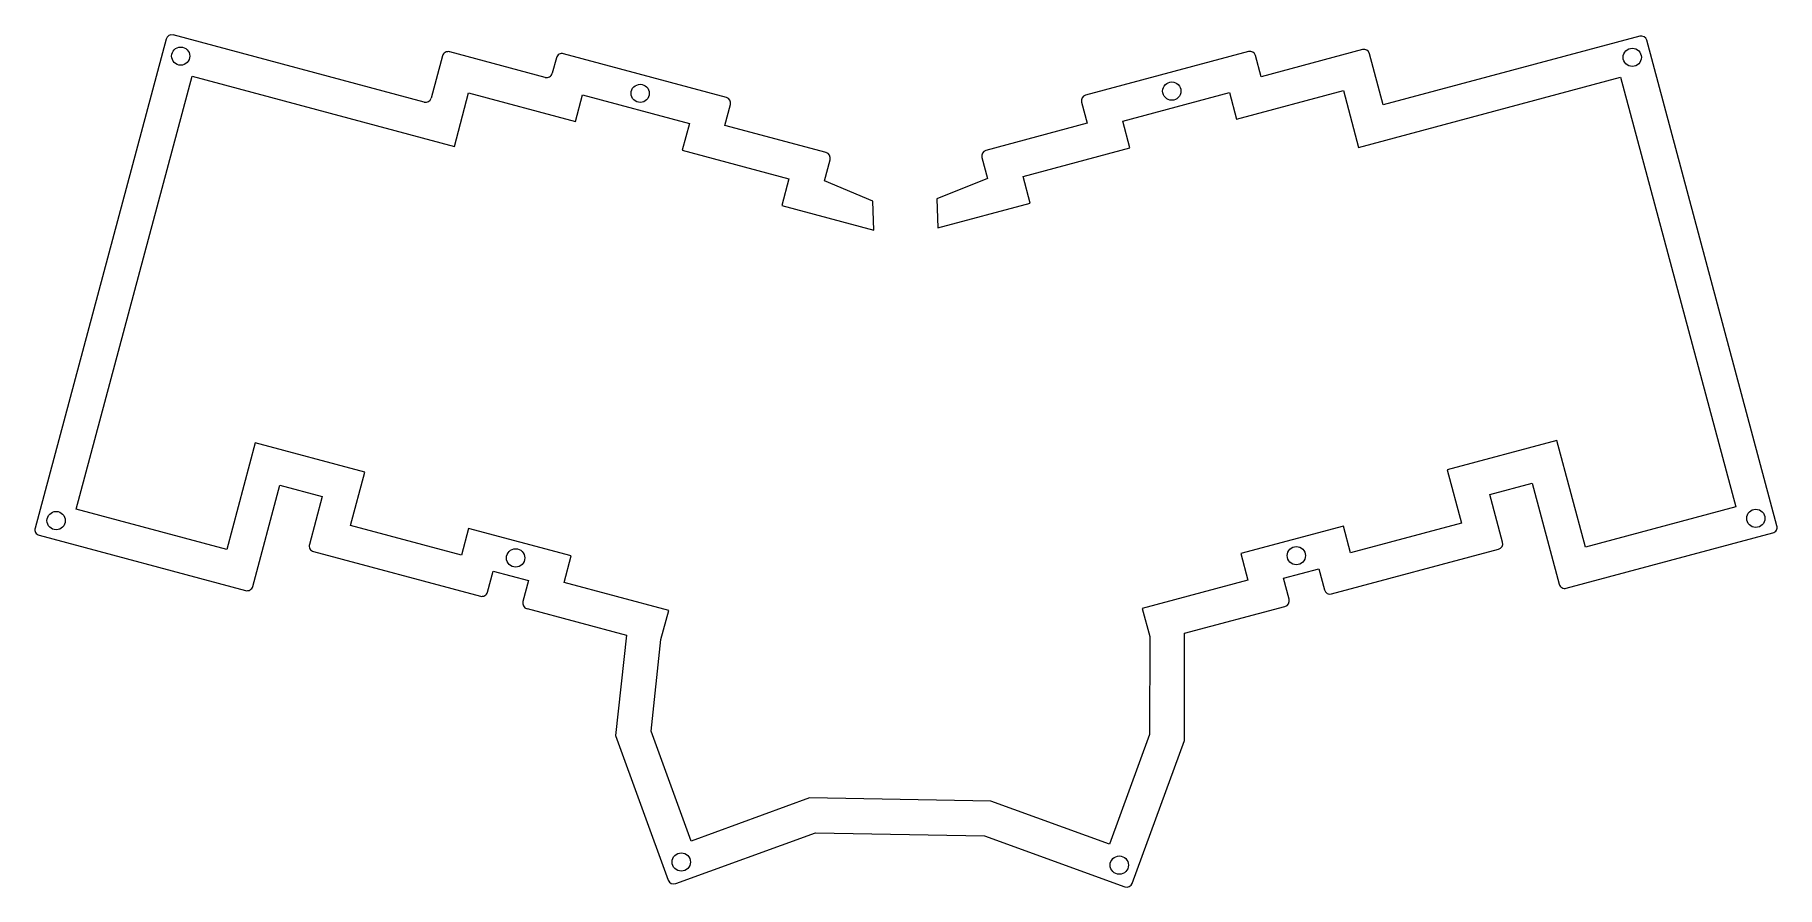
# Model space of a CAD drawing. Header units: millimetres. Extents: x -2 to 298, y 153 to 300.
import ezdxf

# ---------------------------------------------------------------- set-up
doc = ezdxf.new("R2010")
doc.units = ezdxf.units.MM

msp = doc.modelspace()

# ---------------------------------------------------------------- linework, layer by layer
at = {"color": 7, "linetype": 'Continuous', "lineweight": 15}
for p, q in [((20.53, 298.81), (-2.07, 214.48)), ((64.99, 287.93), (21.75, 299.52)), ((274.48, 299.31), (230.28, 287.47)), ((298.14, 214.88), (275.7, 298.61)), ((68.16, 295.91), (66.21, 288.64)), ((85.86, 292.2), (69.39, 296.61)), ((87.8, 295.58), (87.08, 292.91)), ((117.08, 288.76), (89.02, 296.28)), ((207.05, 296.68), (178.99, 289.16)), ((209.25, 292.33), (208.28, 295.97)), ((226.69, 297), (209.25, 292.33)), ((230.28, 287.47), (227.91, 296.3)), ((5.02, 217.76), (25.03, 292.43)), ((25.03, 292.43), (70.2, 280.32)), ((226.03, 280.12), (271.2, 292.22)), ((271.2, 292.22), (291.05, 218.15)), ((70.2, 280.32), (72.66, 289.52)), ((72.66, 289.52), (91.06, 284.59)), ((91.06, 284.59), (92.3, 289.19)), ((92.3, 289.19), (110.7, 284.26)), ((185.38, 284.66), (203.78, 289.59)), ((203.78, 289.59), (205.01, 284.99)), ((205.01, 284.99), (223.41, 289.92)), ((223.41, 289.92), (226.03, 280.12)), ((116.81, 283.91), (117.79, 287.54)), ((178.29, 287.93), (179.26, 284.3)), ((110.7, 284.26), (109.46, 279.66)), ((134.25, 279.23), (116.81, 283.91)), ((179.26, 284.3), (161.82, 279.63)), ((186.61, 280.05), (185.38, 284.66)), ((109.46, 279.66), (127.86, 274.73)), ((168.21, 275.12), (186.61, 280.05)), ((133.98, 274.38), (134.95, 278.01)), ((161.12, 278.4), (162.09, 274.77)), ((127.86, 274.73), (126.63, 270.13)), ((142.34, 270.87), (133.98, 274.38)), ((162.09, 274.77), (153.37, 271.26)), ((169.44, 270.52), (168.21, 275.12)), ((142.52, 265.87), (142.34, 270.87)), ((153.37, 271.26), (153.55, 266.27)), ((153.55, 266.27), (169.44, 270.52)), ((126.63, 270.13), (142.52, 265.87)), ((35.89, 229.21), (30.96, 210.81)), ((54.77, 224.15), (35.89, 229.21)), ((260.19, 229.6), (241.3, 224.54)), ((265.12, 211.2), (260.19, 229.6)), ((52.31, 214.95), (54.77, 224.15)), ((241.3, 224.54), (243.77, 215.34)), ((248.65, 220.3), (255.94, 222.26)), ((255.94, 222.26), (260.61, 204.82)), ((35.46, 204.43), (40.13, 221.86)), ((40.13, 221.86), (47.42, 219.91)), ((47.42, 219.91), (45.22, 211.67)), ((250.86, 212.07), (248.65, 220.3)), ((30.96, 210.81), (5.02, 217.76)), ((291.05, 218.15), (265.12, 211.2)), ((-1.36, 213.26), (34.23, 203.72)), ((71.41, 209.83), (52.31, 214.95)), ((72.64, 214.43), (71.41, 209.83)), ((90.34, 209.69), (72.64, 214.43)), ((223.43, 214.83), (205.73, 210.08)), ((224.66, 210.23), (223.43, 214.83)), ((243.77, 215.34), (224.66, 210.23)), ((261.84, 204.11), (297.43, 213.65)), ((45.92, 210.45), (74.68, 202.74)), ((221.39, 203.14), (250.15, 210.84)), ((89.11, 205.09), (90.34, 209.69)), ((205.73, 210.08), (206.97, 205.48)), ((213.08, 205.84), (219.19, 207.48)), ((219.19, 207.48), (220.16, 203.84)), ((75.91, 203.45), (76.88, 207.08)), ((76.88, 207.08), (82.99, 205.45)), ((82.99, 205.45), (82.02, 201.81)), ((107.15, 200.26), (89.11, 205.09)), ((206.97, 205.48), (188.74, 200.6)), ((214.06, 202.21), (213.08, 205.84)), ((82.72, 200.59), (99.86, 196)), ((105.81, 195.27), (107.15, 200.26)), ((188.74, 200.6), (190.04, 195.77)), ((196.04, 196.34), (213.35, 200.98)), ((99.86, 196), (97.98, 178.71)), ((104.1, 179.45), (105.81, 195.27)), ((190.04, 195.77), (190.01, 178.9)), ((196.01, 177.84), (196.04, 196.34)), ((97.98, 178.71), (107.06, 153.76)), ((110.99, 160.51), (104.1, 179.45)), ((190.01, 178.9), (183.12, 159.97)), ((187.04, 153.22), (196.01, 177.84)), ((131.43, 167.95), (110.99, 160.51)), ((162.67, 167.41), (131.43, 167.95)), ((183.12, 159.97), (162.67, 167.41)), ((108.34, 153.17), (132.44, 161.93)), ((132.44, 161.93), (161.57, 161.43)), ((161.57, 161.43), (185.76, 152.62))]:
    msp.add_line(p, q, dxfattribs=at)
for centre, radius in [((23.04, 295.88), 1.57), ((273.2, 295.67), 1.57), ((193.85, 289.84), 1.58), ((102.23, 289.45), 1.57), ((1.57, 215.77), 1.58), ((294.5, 216.16), 1.57), ((80.76, 209.34), 1.58), ((215.31, 209.73), 1.58), ((109.3, 156.9), 1.58), ((184.8, 156.36), 1.58)]:
    msp.add_circle(centre, radius, dxfattribs=at)
for centre, start, end in [((21.49, 298.55), 75.0001, 165.0001), ((274.74, 298.35), 15.0004, 104.9968), ((69.13, 295.65), 74.9945, 164.9977), ((88.76, 295.32), 74.9945, 164.9961), ((207.31, 295.71), 15.0015, 105.0015), ((226.95, 296.04), 14.9975, 104.9975), ((86.11, 293.17), 254.9945, 344.9961), ((65.25, 288.9), 255.0001, 344.9977), ((116.82, 287.8), 344.9961, 74.9945), ((179.25, 288.19), 105.0015, 194.992), ((162.08, 278.66), 104.9975, 194.9975), ((133.99, 278.27), 344.9961, 74.9945), ((-1.1, 214.22), 165.0001, 255.0013), ((297.18, 214.62), 284.9975, 15.0004), ((46.18, 211.42), 165.0022, 255.0025), ((249.89, 211.81), 284.9975, 14.9975), ((34.49, 204.69), 255.0013, 345.0013), ((261.58, 205.08), 194.9975, 284.9975), ((74.94, 203.71), 255.0025, 345.0025), ((82.98, 201.55), 165.0025, 255.0025), ((213.09, 201.95), 285.0015, 15.0015), ((221.13, 204.1), 195.0015, 284.9975), ((108, 154.11), 199.9944, 289.9944), ((186.1, 153.56), 250.0028, 339.9964)]:
    msp.add_arc(centre, 1, start, end, dxfattribs=at)

doc.saveas('drawing.dxf')
